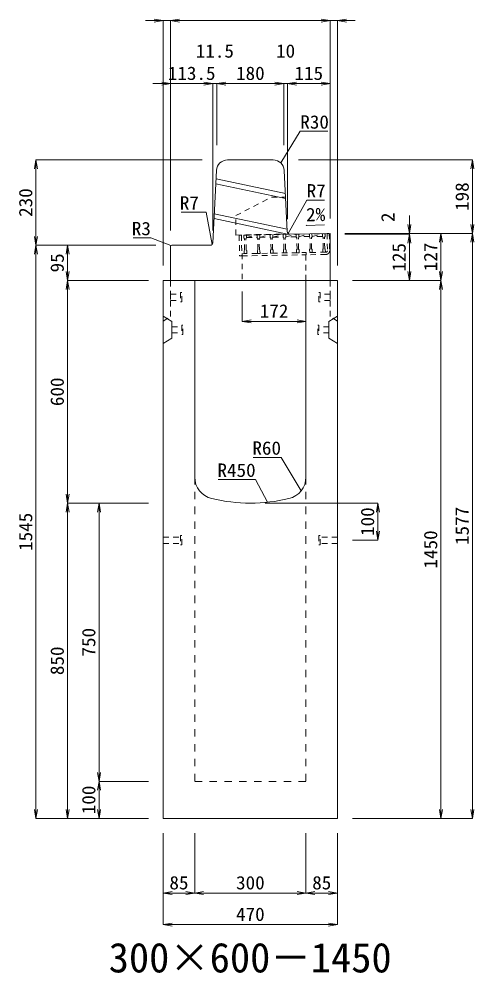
# Model space of a CAD drawing. Units: millimetres at full size. Extents: x -22536 to 51867, y -19720 to 38340.
# Drawn here: x 13776 to 15003, y 22054 to 24625 of the extents above; entities that cross this region are included whole.
import ezdxf
from ezdxf.enums import TextEntityAlignment as Align

# ---------------------------------------------------------------- set-up
doc = ezdxf.new("R2010")
doc.units = ezdxf.units.MM
doc.header["$LTSCALE"] = 20
for name, pattern in [('USER1', [2, 1, -1]), ('USER2', [1.35, 0.75, -0.6]), ('USER3', [1.35, 0.75, -0.6])]:
    doc.linetypes.add(name, pattern=pattern)
for name, color, linetype, lineweight in [('インサート', 3, 'USER2', 9), ('グレーチング', 7, 'USER2', 5), ('寸法線', 7, 'Continuous', 13), ('引出線', 4, 'Continuous', 13), ('本体', 2, 'Continuous', 13)]:
    doc.layers.add(name, color=color, linetype=linetype, lineweight=lineweight)
doc.layers.add('文字', color=7, linetype='Continuous')
doc.styles.add('ＭＳ 明朝', font='')
doc.styles.get('ＭＳ 明朝').set_extended_font_data('MS Mincho')

# ---------------------------------------------------------------- blocks, each defined once
blk = doc.blocks.new('open_arrow')
at = {"color": 0, "linetype": 'Continuous', "lineweight": -2}
blk.add_lwpolyline([(7.5, 1.25), (0, 0), (7.5, -1.25)], dxfattribs=at)

msp = doc.modelspace()

# ---------------------------------------------------------------- linework, layer by layer
at = {"layer": 'インサート'}
for p, q in [((14215, 23887.5), (14212, 23887.5)), ((14212, 23887.5), (14212, 23862.5)), ((14215, 23862.5), (14215, 23887.5)), ((14585, 23887.5), (14588, 23887.5)), ((14585, 23862.5), (14585, 23887.5)), ((14588, 23887.5), (14588, 23862.5)), ((14185, 23883.5), (14212, 23883.5)), ((14185, 23883.5), (14185, 23866.5)), ((14185, 23866.5), (14212, 23866.5)), ((14212, 23862.5), (14215, 23862.5)), ((14588, 23862.5), (14585, 23862.5)), ((14615, 23883.5), (14588, 23883.5)), ((14615, 23866.5), (14588, 23866.5)), ((14615, 23883.5), (14615, 23866.5)), ((14188.2, 23795.5), (14215.2, 23795.5)), ((14188.2, 23795.5), (14188.2, 23778.5)), ((14218.2, 23799.5), (14215.2, 23799.5)), ((14215.2, 23799.5), (14215.2, 23774.5)), ((14218.2, 23774.5), (14218.2, 23799.5)), ((14581.8, 23799.5), (14584.8, 23799.5)), ((14581.8, 23774.5), (14581.8, 23799.5)), ((14584.8, 23799.5), (14584.8, 23774.5)), ((14611.8, 23795.5), (14584.8, 23795.5)), ((14611.8, 23795.5), (14611.8, 23778.5)), ((14188.2, 23778.5), (14215.2, 23778.5)), ((14215.2, 23774.5), (14218.2, 23774.5)), ((14584.8, 23774.5), (14581.8, 23774.5)), ((14611.8, 23778.5), (14584.8, 23778.5)), ((14165, 23228.5), (14212, 23228.5)), ((14165, 23228.5), (14165, 23211.5)), ((14215, 23232.5), (14212, 23232.5)), ((14212, 23232.5), (14212, 23207.5)), ((14215, 23207.5), (14215, 23232.5)), ((14588, 23232.5), (14585, 23232.5)), ((14585, 23232.5), (14585, 23207.5)), ((14588, 23207.5), (14588, 23232.5)), ((14635, 23228.5), (14588, 23228.5)), ((14635, 23211.5), (14635, 23228.5)), ((14165, 23211.5), (14212, 23211.5)), ((14212, 23207.5), (14215, 23207.5)), ((14585, 23207.5), (14588, 23207.5)), ((14635, 23211.5), (14588, 23211.5))]:
    msp.add_line(p, q, dxfattribs=at)
at = {"layer": 'グレーチング'}
for p, q in [((14375.93, 24042.22), (14369.93, 24042.11)), ((14369.93, 24042.11), (14370.9, 23986.12)), ((14375.93, 24042.22), (14376.9, 23986.23)), ((14382.43, 24042.33), (14601.39, 24046.13)), ((14382.43, 24042.33), (14382.56, 24034.33)), ((14389.43, 24042.45), (14389.56, 24034.45)), ((14389.55, 24035.45), (14418.22, 24042.95)), ((14418.22, 24042.95), (14418.36, 24034.95)), ((14425.22, 24043.07), (14425.36, 24035.07)), ((14425.34, 24036.07), (14453.52, 24043.56)), ((14453.52, 24043.56), (14453.65, 24035.57)), ((14460.51, 24043.69), (14460.65, 24035.69)), ((14460.64, 24036.69), (14488.81, 24044.18)), ((14488.51, 24044.17), (14488.65, 24036.17)), ((14495.51, 24044.29), (14495.65, 24036.3)), ((14495.63, 24037.3), (14523.8, 24044.79)), ((14523.8, 24044.79), (14523.94, 24036.79)), ((14530.8, 24044.91), (14530.94, 24036.91)), ((14530.93, 24037.91), (14559.1, 24045.4)), ((14559.22, 24038.4), (14530.93, 24037.91)), ((14559.1, 24045.4), (14559.24, 24037.4)), ((14566.1, 24045.52), (14566.24, 24037.52)), ((14566.22, 24038.52), (14594.39, 24046.01)), ((14594.52, 24039.01), (14566.22, 24038.52)), ((14594.39, 24046.01), (14594.53, 24038.01)), ((14596.06, 24036.54), (14594.53, 24038.01)), ((14600.06, 24036.61), (14601.53, 24038.14)), ((14601.39, 24046.13), (14601.53, 24038.14)), ((14606.89, 24046.23), (14612.89, 24046.33)), ((14606.89, 24046.23), (14607.69, 24000.24)), ((14612.89, 24046.33), (14613.69, 24000.34)), ((14612.89, 24046.33), (14613.69, 24000.34)), ((14384.09, 24032.86), (14382.56, 24034.33)), ((14384.63, 24001.86), (14384.09, 24032.86)), ((14388.09, 24032.93), (14389.56, 24034.45)), ((14388.63, 24001.93), (14388.09, 24032.93)), ((14389.55, 24035.45), (14418.34, 24035.95)), ((14419.89, 24033.48), (14418.36, 24034.95)), ((14420.42, 24002.48), (14419.89, 24033.48)), ((14423.88, 24033.55), (14425.36, 24035.07)), ((14424.42, 24002.55), (14423.88, 24033.55)), ((14425.34, 24036.07), (14453.64, 24036.57)), ((14455.18, 24034.09), (14453.65, 24035.57)), ((14455.72, 24003.1), (14455.18, 24034.09)), ((14459.18, 24034.16), (14460.65, 24035.69)), ((14459.72, 24003.17), (14459.18, 24034.16)), ((14460.64, 24036.69), (14488.93, 24037.18)), ((14490.18, 24034.7), (14488.65, 24036.17)), ((14490.71, 24003.7), (14490.18, 24034.7)), ((14494.17, 24034.77), (14495.65, 24036.3)), ((14494.71, 24003.77), (14494.17, 24034.77)), ((14523.93, 24037.79), (14495.63, 24037.3)), ((14525.47, 24035.31), (14523.94, 24036.79)), ((14526.01, 24004.32), (14525.47, 24035.31)), ((14529.47, 24035.38), (14530.94, 24036.91)), ((14530.01, 24004.39), (14529.47, 24035.38)), ((14560.76, 24035.93), (14559.24, 24037.4)), ((14561.3, 24004.93), (14560.76, 24035.93)), ((14564.76, 24036), (14566.24, 24037.52)), ((14565.3, 24005), (14564.76, 24036)), ((14596.6, 24005.54), (14596.06, 24036.54)), ((14600.6, 24005.61), (14600.06, 24036.61)), ((14376.8, 23992.22), (14550.77, 23995.25)), ((14376.9, 23986.22), (14550.87, 23989.25)), ((14384.63, 24001.86), (14383.16, 24000.34)), ((14383.16, 24000.34), (14383.29, 23992.34)), ((14383.29, 23992.34), (14390.29, 23992.46)), ((14388.63, 24001.93), (14390.15, 24000.46)), ((14390.15, 24000.46), (14390.29, 23992.46)), ((14420.42, 24002.48), (14418.95, 24000.96)), ((14418.95, 24000.96), (14419.09, 23992.96)), ((14419.09, 23992.96), (14426.09, 23993.08)), ((14424.42, 24002.55), (14425.95, 24001.08)), ((14425.95, 24001.08), (14426.09, 23993.08)), ((14455.72, 24003.1), (14454.25, 24001.57)), ((14454.25, 24001.57), (14454.38, 23993.57)), ((14454.38, 23993.57), (14461.38, 23993.69)), ((14459.72, 24003.17), (14461.24, 24001.69)), ((14461.24, 24001.69), (14461.38, 23993.69)), ((14490.71, 24003.7), (14489.24, 24002.18)), ((14489.24, 24002.18), (14489.38, 23994.18)), ((14496.38, 23994.3), (14489.38, 23994.18)), ((14494.71, 24003.77), (14496.24, 24002.3)), ((14496.24, 24002.3), (14496.38, 23994.3)), ((14526.01, 24004.32), (14524.53, 24002.79)), ((14524.53, 24002.79), (14524.67, 23994.79)), ((14531.67, 23994.91), (14524.67, 23994.79)), ((14530.01, 24004.39), (14531.53, 24002.91)), ((14531.53, 24002.91), (14531.67, 23994.91)), ((14603.76, 23996.17), (14550.77, 23995.25)), ((14550.77, 23995.25), (14550.87, 23989.25)), ((14603.87, 23990.17), (14550.87, 23989.25)), ((14561.3, 24004.93), (14559.83, 24003.41)), ((14559.83, 24003.41), (14559.97, 23995.41)), ((14566.97, 23995.53), (14559.97, 23995.41)), ((14565.3, 24005), (14566.83, 24003.53)), ((14566.83, 24003.53), (14566.97, 23995.53)), ((14596.6, 24005.54), (14595.12, 24004.02)), ((14595.12, 24004.02), (14595.26, 23996.02)), ((14602.26, 23996.14), (14595.26, 23996.02)), ((14600.6, 24005.61), (14602.12, 24004.14)), ((14602.12, 24004.14), (14602.26, 23996.14)), ((14376.9, 23986.23), (14370.9, 23986.12))]:
    msp.add_line(p, q, dxfattribs=at)
for radius, start, end in [(4, 270.99562, 0.99536), (10, 270.99553, 0.99532)]:
    msp.add_arc((14603.69, 24000.17), radius, start, end, dxfattribs=at)
at = {"layer": '寸法線'}
for p, q in [((14233, 24620.58), (14117, 24620.58)), ((14165, 23960), (14165, 24620.58)), ((14185, 24620.58), (14615, 24620.58)), ((14185, 24055), (14185, 24620.58)), ((14185, 24055), (14185, 24620.58)), ((14567, 24620.58), (14683, 24620.58)), ((14615, 24087), (14615, 24620.58)), ((14615, 24087), (14615, 24620.58)), ((14635, 23960), (14635, 24620.58)), ((14137, 24450.58), (14298.5, 24450.58)), ((14185, 24055), (14185, 24450.58)), ((14250.5, 24450.58), (14358, 24450.58)), ((14298.5, 24055), (14298.5, 24450.58)), ((14298.5, 24055), (14298.5, 24450.58)), ((14310, 24285), (14310, 24450.58)), ((14310, 24450.58), (14490, 24450.58)), ((14310, 24285), (14310, 24450.58)), ((14442, 24450.58), (14548, 24450.58)), ((14490, 24285), (14490, 24450.58)), ((14490, 24285), (14490, 24450.58)), ((14500, 24085), (14500, 24450.58)), ((14500, 24450.58), (14615, 24450.58)), ((14500, 24085), (14500, 24450.58)), ((14615, 24087), (14615, 24450.58)), ((13822.06, 24245), (13822.06, 24015)), ((14270, 24245), (13822.06, 24245)), ((14530, 24245), (14998.78, 24245)), ((14998.78, 24245), (14998.78, 24047)), ((14828.78, 24095), (14828.78, 23997)), ((14655, 24047), (14828.78, 24047)), ((14655, 24047), (14913.78, 24047)), ((14655, 24047), (14998.78, 24047)), ((14655, 24047), (14998.78, 24047)), ((14655, 24045), (14828.78, 24045)), ((14655, 24045), (14828.78, 24045)), ((14828.78, 24045), (14828.78, 23920)), ((14913.78, 24047), (14913.78, 23920)), ((14998.78, 24047), (14998.78, 22470)), ((13822.06, 22470), (13822.06, 24015)), ((14145, 24015), (13822.06, 24015)), ((14145, 24015), (13822.06, 24015)), ((13907.06, 24015), (13907.06, 23920)), ((14145, 24015), (13907.06, 24015)), ((14125, 23920), (13907.06, 23920)), ((13907.06, 23920), (13907.06, 23320)), ((14125, 23920), (13907.06, 23920)), ((14675, 23920), (14828.78, 23920)), ((14675, 23920), (14913.78, 23920)), ((14675, 23920), (14913.78, 23920)), ((14913.78, 23920), (14913.78, 22470)), ((14378, 23890), (14378, 23809.77)), ((14378, 23809.77), (14550, 23809.77)), ((14125, 23320), (13907.06, 23320)), ((13907.06, 22470), (13907.06, 23320)), ((14125, 23320), (13907.06, 23320)), ((13992.06, 23320), (13992.06, 22570)), ((14125, 23320), (13992.06, 23320)), ((14440, 23320), (14743.78, 23320)), ((14743.78, 23320), (14743.78, 23220)), ((14675, 23220), (14743.78, 23220)), ((14125, 22570), (13992.06, 22570)), ((13992.06, 22570), (13992.06, 22470)), ((14125, 22570), (13992.06, 22570)), ((14125, 22470), (13822.06, 22470)), ((14125, 22470), (13907.06, 22470)), ((14125, 22470), (13992.06, 22470)), ((14675, 22470), (14913.78, 22470)), ((14675, 22470), (14998.78, 22470)), ((14165, 22430), (14165, 22268.84)), ((14165, 22430), (14165, 22183.84)), ((14250, 22430), (14250, 22268.84)), ((14250, 22430), (14250, 22268.84)), ((14550, 22430), (14550, 22268.84)), ((14550, 22430), (14550, 22268.84)), ((14635, 22430), (14635, 22268.84)), ((14635, 22430), (14635, 22183.84)), ((14165, 22268.84), (14250, 22268.84)), ((14250, 22268.84), (14550, 22268.84)), ((14550, 22268.84), (14635, 22268.84)), ((14165, 22183.84), (14635, 22183.84))]:
    msp.add_line(p, q, dxfattribs=at)
at = {"layer": '引出線'}
for points in [[(14482.14, 24236.74), (14534.6, 24322.07), (14609.27, 24322.07)], [(14501.83, 24046.93), (14551.86, 24136.53), (14599.79, 24136.53)], [(14296.67, 24016.93), (14281.31, 24103.9), (14213.38, 24103.9)], [(14550.86, 24068.59), (14599.57, 24069.56), (14550.83, 24068.59)], [(14185.88, 24014.12), (14131.81, 24034.81), (14084.09, 24034.81)], [(14537.07, 23353.32), (14482.66, 23443.21), (14407.98, 23443.21)], [(14446.44, 23322.4), (14414.22, 23383.55), (14313.21, 23383.55)]]:
    msp.add_lwpolyline(points, dxfattribs=at)
at = {"layer": '本体', "lineweight": 20}
for p, q in [((14338.54, 24245), (14461.46, 24245)), ((14298.83, 24021.65), (14308.57, 24216.5)), ((14499.66, 24051.77), (14491.42, 24216.5)), ((14506.77, 24045.12), (14615, 24046.99)), ((14615, 23920), (14615, 24046.99)), ((14291.84, 24015), (14188, 24015)), ((14185, 24012), (14185, 23920)), ((14615, 23920), (14185, 23920))]:
    msp.add_line(p, q, dxfattribs=at)
at = {"layer": '本体', "lineweight": 9}
for p, q in [((14494.52, 24154.65), (14307.45, 24194.05)), ((14495.19, 24141.22), (14306.8, 24180.9)), ((14499.32, 24058.59), (14302.75, 24100)), ((14499.99, 24045.17), (14302.09, 24086.85)), ((14165, 23824), (14188.2, 23809.5)), ((14188.2, 23809.5), (14188.2, 23764.5)), ((14634.58, 23823.74), (14611.8, 23809.5)), ((14611.8, 23809.5), (14611.8, 23764.5)), ((14188.2, 23764.5), (14165, 23750)), ((14611.8, 23764.5), (14635, 23750))]:
    msp.add_line(p, q, dxfattribs=at)
at = {"layer": '本体', "linetype": 'USER3', "lineweight": 9}
for p, q in [((14360.81, 24095), (14457.7, 24145)), ((14457.7, 24145), (14495, 24145)), ((14360.81, 24042.58), (14360.81, 24095)), ((14360.81, 24042.58), (14506.77, 24045.11)), ((14378, 23992.24), (14378, 23920)), ((14550, 23920), (14550, 23995.23))]:
    msp.add_line(p, q, dxfattribs=at)
at = {"layer": '本体'}
for p, q in [((14165, 23920), (14165, 22470)), ((14165, 23920), (14250, 23920)), ((14250, 23920), (14250, 23390.53)), ((14550, 23920), (14635, 23920)), ((14550, 23920), (14550, 23390.53)), ((14635, 23920), (14635, 22470)), ((14165, 22470), (14635, 22470))]:
    msp.add_line(p, q, dxfattribs=at)
at = {"layer": '本体', "linetype": 'USER2', "lineweight": 9}
for p, q in [((14185, 23823), (14185, 23920)), ((14615, 23823), (14615, 23920)), ((14165, 23810.5), (14185, 23823)), ((14635, 23810.5), (14615, 23823))]:
    msp.add_line(p, q, dxfattribs=at)
at = {"layer": '本体', "linetype": 'USER1', "lineweight": 15}
for p, q in [((14250, 23390.53), (14250, 22570)), ((14550, 23390.53), (14550, 22570)), ((14250, 22570), (14550, 22570))]:
    msp.add_line(p, q, dxfattribs=at)
at = {"layer": '本体', "lineweight": 20}
for centre, radius, start, end in [((14338.54, 24215), 30, 90, 177.13784), ((14461.46, 24215), 30, 2.86268, 90), ((14506.65, 24052.12), 7, 182.86268, 270.99344), ((14188, 24012), 3, 90, 180), ((14291.84, 24022), 7, 270, 357.13784)]:
    msp.add_arc(centre, radius, start, end, dxfattribs=at)
at = {"layer": '本体'}
for centre, radius, start, end in [((14310, 23390.53), 60, 180, 256.65764), ((14490, 23390.53), 60, 283.34236, 0), ((14400, 23770), 450, 256.65764, 283.34236)]:
    msp.add_arc(centre, radius, start, end, dxfattribs=at)

# ---------------------------------------------------------------- block references
at = {"layer": '寸法線', "xscale": 3.2, "yscale": 3.2}
for p, rotation in [((14165, 24620.58), 180), ((14615, 24620.58), 180), ((14615, 24620.58), 180), ((14185, 24450.58), 180), ((14298.5, 24450.58), 180), ((14298.5, 24450.58), 180), ((14490, 24450.58), 180), ((14490, 24450.58), 180), ((14615, 24450.58), 180), ((13822.06, 24245), 270), ((14998.78, 24245), 270), ((14828.78, 24047), 90), ((14998.78, 24047), 90), ((13822.06, 24015), 90), ((14828.78, 24045), 270), ((14828.78, 24045), 270), ((14913.78, 24047), 270), ((14998.78, 24047), 270), ((13822.06, 24015), 270), ((13907.06, 24015), 270), ((13907.06, 23920), 90), ((14828.78, 23920), 90), ((14913.78, 23920), 90), ((13907.06, 23920), 270), ((14913.78, 23920), 270), ((14550, 23809.77), 180), ((13907.06, 23320), 90), ((13907.06, 23320), 270), ((13992.06, 23320), 270), ((14743.78, 23320), 270), ((14743.78, 23220), 90), ((13992.06, 22570), 90), ((13992.06, 22570), 270), ((13822.06, 22470), 90), ((13907.06, 22470), 90), ((13992.06, 22470), 90), ((14913.78, 22470), 90), ((14998.78, 22470), 90), ((14250, 22268.84), 180), ((14550, 22268.84), 180), ((14635, 22268.84), 180), ((14635, 22183.84), 180)]:
    msp.add_blockref('open_arrow', p, dxfattribs=dict(at, rotation=rotation))
for p in [(14185, 24620.58), (14185, 24620.58), (14635, 24620.58), (14310, 24450.58), (14310, 24450.58), (14500, 24450.58), (14500, 24450.58), (14378, 23809.77), (14165, 22268.84), (14250, 22268.84), (14550, 22268.84), (14165, 22183.84)]:
    msp.add_blockref('open_arrow', p, dxfattribs=at)
at = {"layer": '引出線', "xscale": 0.0533, "yscale": 0.0533}
for p, rotation in [((14482.14, 24236.74), 58.4), ((14550.86, 24068.59), 1.1), ((14501.83, 24046.93), 60.8), ((14185.88, 24014.12), 159.1), ((14296.67, 24016.93), 100), ((14537.07, 23353.32), 121.2), ((14446.44, 23322.4), 117.8)]:
    msp.add_blockref('open_arrow', p, dxfattribs=dict(at, rotation=rotation))

# ---------------------------------------------------------------- texts
at = {"layer": '寸法線', "style": 'ＭＳ 明朝', "width": 1.05}
for s, p in [('11.5', (14304.25, 24538.58)), ('10', (14495, 24538.58)), ('113.5', (14241.75, 24478.58)), ('180', (14400, 24478.58)), ('115', (14557.5, 24478.58)), ('172', (14464, 23837.77)), ('85', (14207.5, 22296.84)), ('300', (14400, 22296.84)), ('85', (14592.5, 22296.84)), ('470', (14400, 22211.84))]:
    msp.add_text(s, height=36.03, dxfattribs=at).set_placement(p, align=Align.MIDDLE_CENTER)
for s, p in [('198', (14970.78, 24146)), ('230', (13794.06, 24130)), ('2', (14770.78, 24090.34)), ('125', (14800.78, 23982.5)), ('127', (14885.78, 23983.5)), ('95', (13879.06, 23967.5)), ('600', (13879.06, 23620)), ('100', (14715.78, 23270)), ('1577', (14970.78, 23258.5)), ('1545', (13794.06, 23242.5)), ('1450', (14885.78, 23195)), ('750', (13964.06, 22945)), ('850', (13879.06, 22895)), ('100', (13964.06, 22520))]:
    msp.add_text(s, height=36.03, rotation=90, dxfattribs=at).set_placement(p, align=Align.MIDDLE_CENTER)
at = {"layer": '引出線', "style": 'ＭＳ 明朝', "width": 1.05}
for s, p in [('R30', (14534.6, 24365.27)), ('R7', (14551.86, 24179.73))]:
    msp.add_text(s, height=36.03, dxfattribs=at).set_placement(p, align=Align.TOP_LEFT)
for s, p in [('R7', (14261.31, 24147.1)), ('R3', (14131.81, 24078.01)), ('R60', (14482.66, 23486.41)), ('R450', (14414.22, 23426.75))]:
    msp.add_text(s, height=36.03, dxfattribs=at).set_placement(p, align=Align.TOP_RIGHT)
msp.add_text('2%', height=36.03, rotation=1.146, dxfattribs=at).set_placement((14549.89, 24115.48), align=Align.TOP_LEFT)
at = {"layer": '文字', "style": 'ＭＳ 明朝'}
msp.add_text('300×600－1450', height=80.06, dxfattribs=at).set_placement((14399.52, 22095.03), align=Align.MIDDLE_CENTER)

doc.saveas('drawing.dxf')
